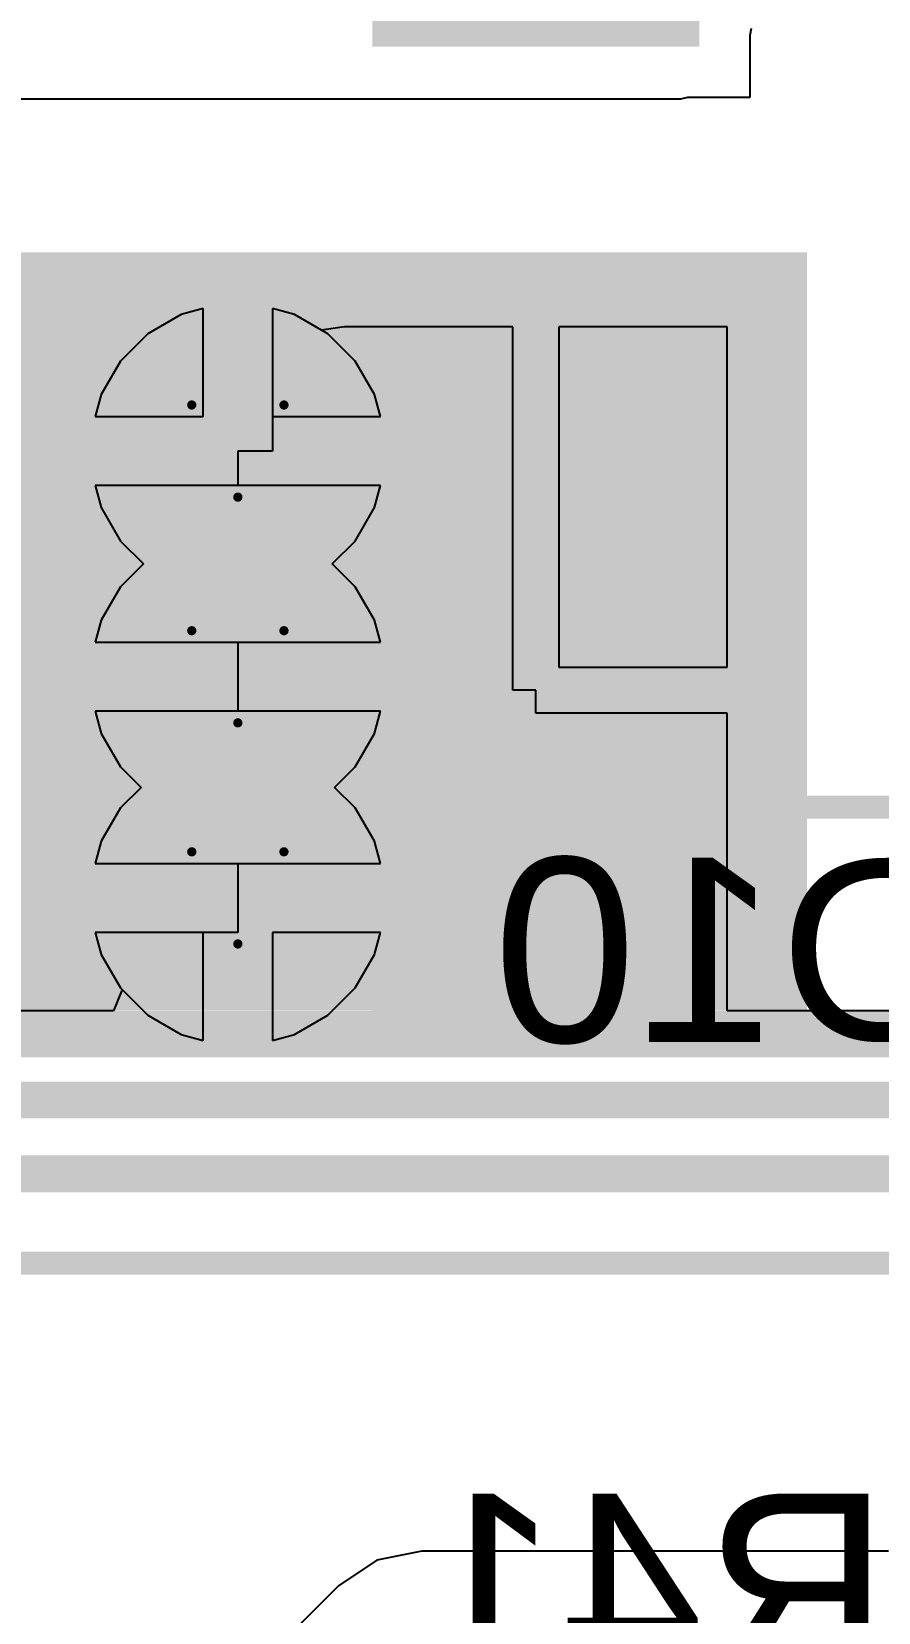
# Model space of a CAD drawing. Header units: inches. Extents: x -21 to 276, y -5 to 220.
# Drawn here: x 42.23 to 46.9, y 5.81 to 14.53 of the extents above; entities that cross this region are included whole.
import ezdxf

# ---------------------------------------------------------------- set-up
doc = ezdxf.new("R2010")
doc.units = ezdxf.units.IN
for name, color, linetype in [('Bottom Layer', 5, 'Continuous'), ('Bottom Overlay', 54, 'Continuous'), ('Bottom Solder', 6, 'Continuous'), ('Drill Drawing', 1, 'Continuous'), ('Ground', 16, 'Continuous'), ('Power + Signal', 76, 'Continuous'), ('Top Layer', 1, 'Continuous'), ('Top Overlay', 2, 'Continuous'), ('Top Paste', 8, 'Continuous'), ('Top Solder', 216, 'Continuous'), ('Via Holes', 16, 'Continuous')]:
    doc.layers.add(name, color=color, linetype=linetype)
doc.styles.add('Arial', font='', dxfattribs={"height": 0.2})
doc.styles.get('Arial').set_extended_font_data('Arial')

# ---------------------------------------------------------------- blocks, each defined once
blk = doc.blocks.new('DB128L_5_08_3P_BK_S_138')
at = {"layer": 'Top Overlay'}
blk.add_lwpolyline([(-7.6708, 5.1308, 0.127, 0.127, 0), (7.6708, 5.1308, 0.127, 0.127, 0)], format="xyseb", dxfattribs=at)
blk = doc.blocks.new('RVT1H680M0607_215')
at = {"layer": 'Top Layer'}
blk.add_hatch(color=1, dxfattribs=at).paths.add_polyline_path([(0.95, 0.8), (4.45, 0.8), (4.45, -0.8), (0.95, -0.8)])
at = {"layer": 'Top Paste'}
blk.add_hatch(color=8, dxfattribs=at).paths.add_polyline_path([(0.95, 0.8), (4.45, 0.8), (4.45, -0.8), (0.95, -0.8)])
at = {"layer": 'Top Solder'}
for points in [[(-4.5516, 0.9016), (-0.8484, 0.9016), (-0.8484, -0.9016), (-4.5516, -0.9016)], [(0.8484, 0.9016), (4.5516, 0.9016), (4.5516, -0.9016), (0.8484, -0.9016)]]:
    blk.add_hatch(color=216, dxfattribs=at).paths.add_polyline_path(points)
at = {"layer": 'Top Overlay'}
for points in [[(3.3452, 1.1684, 0.127, 0.127, 0), (3.3452, 3.3274, 0.127, 0.127, 0)], [(3.3452, -3.3274, 0.127, 0.127, 0), (3.3452, -1.1684, 0.127, 0.127, 0)]]:
    blk.add_lwpolyline(points, format="xyseb", dxfattribs=at)
for points in [[(3.3135, 1.1684, 0.0635, 0.0635, 1), (3.377, 1.1684, 0.0635, 0.0635, 1)], [(3.3135, -1.1684, 0.0635, 0.0635, 1), (3.377, -1.1684, 0.0635, 0.0635, 1)]]:
    blk.add_lwpolyline(points, format="xyseb", close=True, dxfattribs=at)

msp = doc.modelspace()

# ---------------------------------------------------------------- hatches: boundary and pattern name
at = {"layer": 'Bottom Layer'}
h = msp.add_hatch(color=5, dxfattribs=at)
edge = h.paths.add_edge_path()
edge.add_arc((43.3706, 12.2145), 0.3, 0, 360)
h = msp.add_hatch(color=5, dxfattribs=at)
edge = h.paths.add_edge_path()
edge.add_arc((43.3706, 10.9699), 0.3, 0, 360)
h = msp.add_hatch(color=5, dxfattribs=at)
edge = h.paths.add_edge_path()
edge.add_arc((43.3706, 9.7507), 0.3, 0, 360)
at = {"layer": 'Bottom Solder'}
h = msp.add_hatch(color=6, dxfattribs=at)
edge = h.paths.add_edge_path()
edge.add_arc((43.3706, 12.2145), 0.4016, 0, 360)
h = msp.add_hatch(color=6, dxfattribs=at)
edge = h.paths.add_edge_path()
edge.add_arc((43.3706, 10.9699), 0.4016, 0, 360)
h = msp.add_hatch(color=6, dxfattribs=at)
edge = h.paths.add_edge_path()
edge.add_arc((43.3706, 9.7507), 0.4016, 0, 360)
at = {"layer": 'Ground'}
h = msp.add_hatch(color=16, dxfattribs=at)
edge = h.paths.add_edge_path()
edge.add_arc((43.3706, 12.2145), 0.3, 0, 360)
h = msp.add_hatch(color=16, dxfattribs=at)
edge = h.paths.add_edge_path()
edge.add_arc((43.3706, 10.9699), 0.3, 0, 360)
h = msp.add_hatch(color=16, dxfattribs=at)
edge = h.paths.add_edge_path()
edge.add_arc((43.3706, 9.7507), 0.3, 0, 360)
at = {"layer": 'Power + Signal'}
h = msp.add_hatch(color=76, dxfattribs=at)
edge = h.paths.add_edge_path()
edge.add_arc((43.3706, 12.2145), 0.3, 0, 360)
h = msp.add_hatch(color=76, dxfattribs=at)
edge = h.paths.add_edge_path()
edge.add_arc((43.3706, 10.9699), 0.3, 0, 360)
h = msp.add_hatch(color=76, dxfattribs=at)
edge = h.paths.add_edge_path()
edge.add_arc((43.3706, 9.7507), 0.3, 0, 360)
at = {"layer": 'Top Layer'}
msp.add_hatch(color=1, dxfattribs=at).paths.add_polyline_path([(46.5074, 13.3096), (42.164, 13.3096), (42.164, 9.1281), (46.5074, 9.1281)])
h = msp.add_hatch(color=1, dxfattribs=at)
edge = h.paths.add_edge_path()
edge.add_arc((43.3706, 12.2145), 0.3, 0, 360)
h = msp.add_hatch(color=1, dxfattribs=at)
edge = h.paths.add_edge_path()
edge.add_arc((43.3706, 10.9699), 0.3, 0, 360)
h = msp.add_hatch(color=1, dxfattribs=at)
edge = h.paths.add_edge_path()
edge.add_arc((43.3706, 9.7507), 0.3, 0, 360)
at = {"layer": 'Top Solder'}
h = msp.add_hatch(color=216, dxfattribs=at)
edge = h.paths.add_edge_path()
edge.add_arc((43.3706, 12.2145), 0.4016, 0, 360)
h = msp.add_hatch(color=216, dxfattribs=at)
edge = h.paths.add_edge_path()
edge.add_arc((43.3706, 10.9699), 0.4016, 0, 360)
h = msp.add_hatch(color=216, dxfattribs=at)
edge = h.paths.add_edge_path()
edge.add_arc((43.3706, 9.7507), 0.4016, 0, 360)
at = {"layer": 'Via Holes'}
h = msp.add_hatch(color=7, dxfattribs=at)
edge = h.paths.add_edge_path()
edge.add_arc((43.3706, 12.2145), 0.15, 0, 360)
h = msp.add_hatch(color=7, dxfattribs=at)
edge = h.paths.add_edge_path()
edge.add_arc((43.3706, 10.9699), 0.15, 0, 360)
h = msp.add_hatch(color=7, dxfattribs=at)
edge = h.paths.add_edge_path()
edge.add_arc((43.3706, 9.7507), 0.15, 0, 360)

# ---------------------------------------------------------------- linework, layer by layer
at = {"layer": 'Bottom Layer'}
for p, q in [((43.1801, 13), (43.0587, 12.9674)), ((43.1801, 12.405), (43.1801, 13)), ((43.6825, 12.9674), (43.5611, 13)), ((43.5611, 13), (43.5611, 12.405)), ((43.0587, 12.9674), (42.8745, 12.8611)), ((43.8667, 12.8611), (43.6825, 12.9674)), ((42.8745, 12.8611), (42.724, 12.7106)), ((44.0172, 12.7106), (43.8667, 12.8611)), ((42.724, 12.7106), (42.6177, 12.5264)), ((44.1235, 12.5264), (44.0172, 12.7106)), ((42.6177, 12.5264), (42.5851, 12.405)), ((44.1561, 12.405), (44.1235, 12.5264)), ((42.5851, 12.405), (43.1801, 12.405)), ((43.5611, 12.405), (44.1561, 12.405)), ((44.1561, 12.024), (42.5851, 12.024)), ((42.5851, 12.024), (42.6177, 11.9026)), ((44.1235, 11.9026), (44.1561, 12.024)), ((42.6177, 11.9026), (42.724, 11.7184)), ((44.0172, 11.7184), (44.1235, 11.9026)), ((42.724, 11.7184), (42.8502, 11.5922)), ((43.891, 11.5922), (44.0172, 11.7184)), ((42.8502, 11.5922), (42.724, 11.466)), ((44.0172, 11.466), (43.891, 11.5922)), ((42.724, 11.466), (42.6177, 11.2818)), ((44.1235, 11.2818), (44.0172, 11.466)), ((42.6177, 11.2818), (42.5851, 11.1604)), ((44.1561, 11.1604), (44.1235, 11.2818)), ((42.5851, 11.1604), (44.1561, 11.1604)), ((44.1561, 10.7794), (42.5851, 10.7794)), ((42.5851, 10.7794), (42.6177, 10.658)), ((44.1235, 10.658), (44.1561, 10.7794)), ((42.6177, 10.658), (42.724, 10.4738)), ((44.0172, 10.4738), (44.1235, 10.658)), ((42.724, 10.4738), (42.8375, 10.3603)), ((43.9037, 10.3603), (44.0172, 10.4738)), ((42.8375, 10.3603), (42.724, 10.2468)), ((44.0172, 10.2468), (43.9037, 10.3603)), ((42.724, 10.2468), (42.6177, 10.0626)), ((44.1235, 10.0626), (44.0172, 10.2468)), ((42.6177, 10.0626), (42.5851, 9.9412)), ((44.1561, 9.9412), (44.1235, 10.0626)), ((42.5851, 9.9412), (44.1561, 9.9412)), ((43.1801, 9.5602), (42.5851, 9.5602)), ((42.5851, 9.5602), (42.6177, 9.4388)), ((43.1801, 8.9652), (43.1801, 9.5602)), ((44.1561, 9.5602), (43.5611, 9.5602)), ((43.5611, 9.5602), (43.5611, 8.9652)), ((44.1235, 9.4388), (44.1561, 9.5602)), ((42.6177, 9.4388), (42.724, 9.2546)), ((44.0172, 9.2546), (44.1235, 9.4388)), ((42.724, 9.2546), (42.8745, 9.1041)), ((43.8667, 9.1041), (44.0172, 9.2546)), ((42.8745, 9.1041), (43.0587, 8.9978)), ((43.6825, 8.9978), (43.8667, 9.1041)), ((43.0587, 8.9978), (43.1801, 8.9652)), ((43.5611, 8.9652), (43.6825, 8.9978)), ((44.3835, 6.1479), (44.1357, 6.0987)), ((46.9555, 6.1479), (44.3835, 6.1479)), ((44.1357, 6.0987), (43.9257, 5.9583)), ((43.9257, 5.9583), (43.28, 5.3126))]:
    msp.add_line(p, q, dxfattribs=at)
for points in [[(43.3706, 10.9699, 0.381, 0.381, 0), (43.3706, 12.2145, 0.381, 0.381, 0)], [(43.3706, 9.7507, 0.381, 0.381, 0), (43.3706, 10.9699, 0.381, 0.381, 0)]]:
    msp.add_lwpolyline(points, format="xyseb", dxfattribs=at)
for points in [[(43.2754, 12.2145, 0.1905, 0.1905, 1), (43.4659, 12.2145, 0.1905, 0.1905, 1)], [(43.2754, 10.9699, 0.1905, 0.1905, 1), (43.4659, 10.9699, 0.1905, 0.1905, 1)], [(43.2754, 10.9699, 0.1905, 0.1905, 1), (43.4659, 10.9699, 0.1905, 0.1905, 1)], [(43.2754, 9.7507, 0.1905, 0.1905, 1), (43.4659, 9.7507, 0.1905, 0.1905, 1)]]:
    msp.add_lwpolyline(points, format="xyseb", close=True, dxfattribs=at)
at = {"layer": 'Drill Drawing'}
for points in [[(43.1166, 12.4685, 0.0508, 0.0508, 0), (43.6246, 12.4685, 0.0508, 0.0508, 0)], [(43.1166, 12.4685, 0.0508, 0.0508, 0), (43.3706, 11.9605, 0.0508, 0.0508, 0)], [(43.3706, 11.9605, 0.0508, 0.0508, 0), (43.6246, 12.4685, 0.0508, 0.0508, 0)], [(43.1166, 11.2239, 0.0508, 0.0508, 0), (43.6246, 11.2239, 0.0508, 0.0508, 0)], [(43.1166, 11.2239, 0.0508, 0.0508, 0), (43.3706, 10.7159, 0.0508, 0.0508, 0)], [(43.3706, 10.7159, 0.0508, 0.0508, 0), (43.6246, 11.2239, 0.0508, 0.0508, 0)], [(43.1166, 10.0047, 0.0508, 0.0508, 0), (43.6246, 10.0047, 0.0508, 0.0508, 0)], [(43.1166, 10.0047, 0.0508, 0.0508, 0), (43.3706, 9.4967, 0.0508, 0.0508, 0)], [(43.3706, 9.4967, 0.0508, 0.0508, 0), (43.6246, 10.0047, 0.0508, 0.0508, 0)]]:
    msp.add_lwpolyline(points, format="xyseb", dxfattribs=at)
for points in [[(43.1039, 12.4685, 0.0254, 0.0254, 1), (43.1293, 12.4685, 0.0254, 0.0254, 1)], [(43.1039, 12.4685, 0.0254, 0.0254, 1), (43.1293, 12.4685, 0.0254, 0.0254, 1)], [(43.6119, 12.4685, 0.0254, 0.0254, 1), (43.6373, 12.4685, 0.0254, 0.0254, 1)], [(43.6119, 12.4685, 0.0254, 0.0254, 1), (43.6373, 12.4685, 0.0254, 0.0254, 1)], [(43.3579, 11.9605, 0.0254, 0.0254, 1), (43.3833, 11.9605, 0.0254, 0.0254, 1)], [(43.3579, 11.9605, 0.0254, 0.0254, 1), (43.3833, 11.9605, 0.0254, 0.0254, 1)], [(43.1039, 11.2239, 0.0254, 0.0254, 1), (43.1293, 11.2239, 0.0254, 0.0254, 1)], [(43.1039, 11.2239, 0.0254, 0.0254, 1), (43.1293, 11.2239, 0.0254, 0.0254, 1)], [(43.6119, 11.2239, 0.0254, 0.0254, 1), (43.6373, 11.2239, 0.0254, 0.0254, 1)], [(43.6119, 11.2239, 0.0254, 0.0254, 1), (43.6373, 11.2239, 0.0254, 0.0254, 1)], [(43.3579, 10.7159, 0.0254, 0.0254, 1), (43.3833, 10.7159, 0.0254, 0.0254, 1)], [(43.3579, 10.7159, 0.0254, 0.0254, 1), (43.3833, 10.7159, 0.0254, 0.0254, 1)], [(43.1039, 10.0047, 0.0254, 0.0254, 1), (43.1293, 10.0047, 0.0254, 0.0254, 1)], [(43.1039, 10.0047, 0.0254, 0.0254, 1), (43.1293, 10.0047, 0.0254, 0.0254, 1)], [(43.6119, 10.0047, 0.0254, 0.0254, 1), (43.6373, 10.0047, 0.0254, 0.0254, 1)], [(43.6119, 10.0047, 0.0254, 0.0254, 1), (43.6373, 10.0047, 0.0254, 0.0254, 1)], [(43.3579, 9.4967, 0.0254, 0.0254, 1), (43.3833, 9.4967, 0.0254, 0.0254, 1)], [(43.3579, 9.4967, 0.0254, 0.0254, 1), (43.3833, 9.4967, 0.0254, 0.0254, 1)]]:
    msp.add_lwpolyline(points, format="xyseb", close=True, dxfattribs=at)
at = {"layer": 'Ground'}
for p, q in [((43.1801, 13), (43.0587, 12.9674)), ((43.1801, 12.405), (43.1801, 13)), ((43.6825, 12.9674), (43.5611, 13)), ((43.5611, 13), (43.5611, 12.405)), ((43.0587, 12.9674), (42.8745, 12.8611)), ((43.8667, 12.8611), (43.6825, 12.9674)), ((42.8745, 12.8611), (42.724, 12.7106)), ((44.0172, 12.7106), (43.8667, 12.8611)), ((42.724, 12.7106), (42.6177, 12.5264)), ((44.1235, 12.5264), (44.0172, 12.7106)), ((42.6177, 12.5264), (42.5851, 12.405)), ((44.1561, 12.405), (44.1235, 12.5264)), ((42.5851, 12.405), (43.1801, 12.405)), ((43.5611, 12.405), (44.1561, 12.405)), ((44.1561, 12.024), (42.5851, 12.024)), ((42.5851, 12.024), (42.6177, 11.9026)), ((44.1235, 11.9026), (44.1561, 12.024)), ((42.6177, 11.9026), (42.724, 11.7184)), ((44.0172, 11.7184), (44.1235, 11.9026)), ((42.724, 11.7184), (42.8502, 11.5922)), ((43.891, 11.5922), (44.0172, 11.7184)), ((42.8502, 11.5922), (42.724, 11.466)), ((44.0172, 11.466), (43.891, 11.5922)), ((42.724, 11.466), (42.6177, 11.2818)), ((44.1235, 11.2818), (44.0172, 11.466)), ((42.6177, 11.2818), (42.5851, 11.1604)), ((44.1561, 11.1604), (44.1235, 11.2818)), ((42.5851, 11.1604), (44.1561, 11.1604)), ((44.1561, 10.7794), (42.5851, 10.7794)), ((42.5851, 10.7794), (42.6177, 10.658)), ((44.1235, 10.658), (44.1561, 10.7794)), ((42.6177, 10.658), (42.724, 10.4738)), ((44.0172, 10.4738), (44.1235, 10.658)), ((42.724, 10.4738), (42.8375, 10.3603)), ((43.9037, 10.3603), (44.0172, 10.4738)), ((42.8375, 10.3603), (42.724, 10.2468)), ((44.0172, 10.2468), (43.9037, 10.3603)), ((42.724, 10.2468), (42.6177, 10.0626)), ((44.1235, 10.0626), (44.0172, 10.2468)), ((42.6177, 10.0626), (42.5851, 9.9412)), ((44.1561, 9.9412), (44.1235, 10.0626)), ((42.5851, 9.9412), (44.1561, 9.9412)), ((43.1801, 9.5602), (42.5851, 9.5602)), ((42.5851, 9.5602), (42.6177, 9.4388)), ((43.1801, 8.9652), (43.1801, 9.5602)), ((44.1561, 9.5602), (43.5611, 9.5602)), ((43.5611, 9.5602), (43.5611, 8.9652)), ((44.1235, 9.4388), (44.1561, 9.5602)), ((42.6177, 9.4388), (42.724, 9.2546)), ((44.0172, 9.2546), (44.1235, 9.4388)), ((42.724, 9.2546), (42.8745, 9.1041)), ((43.8667, 9.1041), (44.0172, 9.2546)), ((42.8745, 9.1041), (43.0587, 8.9978)), ((43.6825, 8.9978), (43.8667, 9.1041)), ((43.0587, 8.9978), (43.1801, 8.9652)), ((43.5611, 8.9652), (43.6825, 8.9978))]:
    msp.add_line(p, q, dxfattribs=at)
at = {"layer": 'Power + Signal'}
for p, q in [((43.1801, 13), (43.0587, 12.9674)), ((43.1801, 12.405), (43.1801, 13)), ((43.6825, 12.9674), (43.5611, 13)), ((43.5611, 13), (43.5611, 12.405)), ((43.0587, 12.9674), (42.8745, 12.8611)), ((43.8667, 12.8611), (43.6825, 12.9674)), ((42.8745, 12.8611), (42.724, 12.7106)), ((44.0172, 12.7106), (43.8667, 12.8611)), ((42.724, 12.7106), (42.6177, 12.5264)), ((44.1235, 12.5264), (44.0172, 12.7106)), ((42.6177, 12.5264), (42.5851, 12.405)), ((44.1561, 12.405), (44.1235, 12.5264)), ((42.5851, 12.405), (43.1801, 12.405)), ((43.5611, 12.405), (44.1561, 12.405)), ((44.1561, 12.024), (42.5851, 12.024)), ((42.5851, 12.024), (42.6177, 11.9026)), ((44.1235, 11.9026), (44.1561, 12.024)), ((42.6177, 11.9026), (42.724, 11.7184)), ((44.0172, 11.7184), (44.1235, 11.9026)), ((42.724, 11.7184), (42.8502, 11.5922)), ((43.891, 11.5922), (44.0172, 11.7184)), ((42.8502, 11.5922), (42.724, 11.466)), ((44.0172, 11.466), (43.891, 11.5922)), ((42.724, 11.466), (42.6177, 11.2818)), ((44.1235, 11.2818), (44.0172, 11.466)), ((42.6177, 11.2818), (42.5851, 11.1604)), ((44.1561, 11.1604), (44.1235, 11.2818)), ((42.5851, 11.1604), (44.1561, 11.1604)), ((44.1561, 10.7794), (42.5851, 10.7794)), ((42.5851, 10.7794), (42.6177, 10.658)), ((44.1235, 10.658), (44.1561, 10.7794)), ((42.6177, 10.658), (42.724, 10.4738)), ((44.0172, 10.4738), (44.1235, 10.658)), ((42.724, 10.4738), (42.8375, 10.3603)), ((43.9037, 10.3603), (44.0172, 10.4738)), ((42.8375, 10.3603), (42.724, 10.2468)), ((44.0172, 10.2468), (43.9037, 10.3603)), ((42.724, 10.2468), (42.6177, 10.0626)), ((44.1235, 10.0626), (44.0172, 10.2468)), ((42.6177, 10.0626), (42.5851, 9.9412)), ((44.1561, 9.9412), (44.1235, 10.0626)), ((42.5851, 9.9412), (44.1561, 9.9412)), ((43.1801, 9.5602), (42.5851, 9.5602)), ((42.5851, 9.5602), (42.6177, 9.4388)), ((43.1801, 8.9652), (43.1801, 9.5602)), ((44.1561, 9.5602), (43.5611, 9.5602)), ((43.5611, 9.5602), (43.5611, 8.9652)), ((44.1235, 9.4388), (44.1561, 9.5602)), ((42.6177, 9.4388), (42.724, 9.2546)), ((44.0172, 9.2546), (44.1235, 9.4388)), ((42.724, 9.2546), (42.8745, 9.1041)), ((43.8667, 9.1041), (44.0172, 9.2546)), ((42.8745, 9.1041), (43.0587, 8.9978)), ((43.6825, 8.9978), (43.8667, 9.1041)), ((43.0587, 8.9978), (43.1801, 8.9652)), ((43.5611, 8.9652), (43.6825, 8.9978))]:
    msp.add_line(p, q, dxfattribs=at)
at = {"layer": 'Top Layer'}
for p, q in [((46.1934, 14.5085), (46.2008, 14.546)), ((46.1934, 14.165), (46.1934, 14.5085)), ((30.2395, 14.1575), (45.8124, 14.1575)), ((45.8124, 14.1575), (45.8499, 14.165)), ((45.8499, 14.165), (46.1934, 14.165)), ((43.1801, 13), (43.0587, 12.9674)), ((43.1801, 12.405), (43.1801, 13)), ((43.6825, 12.9674), (43.5611, 13)), ((43.5611, 13), (43.5611, 12.2145)), ((43.0587, 12.9674), (42.8745, 12.8611)), ((43.8314, 12.8815), (43.6825, 12.9674)), ((43.9584, 12.9), (43.8314, 12.8815)), ((44.8854, 12.9), (43.9584, 12.9)), ((43.9584, 12.9), (43.9584, 12.9)), ((43.9584, 12.9), (43.9584, 12.9)), ((44.8854, 10.896), (44.8854, 12.9)), ((46.0664, 12.9), (45.1394, 12.9)), ((45.1394, 12.9), (45.1394, 11.023)), ((46.0664, 11.023), (46.0664, 12.9)), ((42.8745, 12.8611), (42.724, 12.7106)), ((42.724, 12.7106), (42.6177, 12.5264)), ((42.6177, 12.5264), (42.5851, 12.405)), ((42.5851, 12.405), (43.1801, 12.405)), ((43.5611, 12.2145), (43.3706, 12.2145)), ((43.3706, 12.2145), (43.3706, 12.024)), ((43.3706, 12.024), (42.5851, 12.024)), ((42.5851, 12.024), (42.6177, 11.9026)), ((42.6177, 11.9026), (42.724, 11.7184)), ((42.724, 11.7184), (42.8502, 11.5922)), ((42.8502, 11.5922), (42.724, 11.466)), ((42.724, 11.466), (42.6177, 11.2818)), ((42.6177, 11.2818), (42.5851, 11.1604)), ((42.5851, 11.1604), (43.3706, 11.1604)), ((43.3706, 11.1604), (43.3706, 10.7794)), ((45.1394, 11.023), (46.0664, 11.023)), ((45.0124, 10.896), (44.8854, 10.896)), ((45.0124, 10.769), (45.0124, 10.896)), ((43.3706, 10.7794), (42.5851, 10.7794)), ((42.5851, 10.7794), (42.6177, 10.658)), ((46.0664, 10.769), (45.0124, 10.769)), ((46.0664, 9.1281), (46.0664, 10.769)), ((42.6177, 10.658), (42.724, 10.4738)), ((42.724, 10.4738), (42.8375, 10.3603)), ((42.8375, 10.3603), (42.724, 10.2468)), ((42.724, 10.2468), (42.6177, 10.0626)), ((42.6177, 10.0626), (42.5851, 9.9412)), ((42.5851, 9.9412), (43.3706, 9.9412)), ((43.3706, 9.9412), (43.3706, 9.5602)), ((43.3706, 9.5602), (42.5851, 9.5602)), ((42.5851, 9.5602), (42.6177, 9.4388)), ((42.6177, 9.4388), (42.724, 9.2546)), ((42.7332, 9.2454), (42.6846, 9.1281)), ((42.724, 9.2546), (42.7332, 9.2454)), ((42.6846, 9.1281), (40.4197, 9.1281)), ((58.1041, 9.1281), (46.0664, 9.1281))]:
    msp.add_line(p, q, dxfattribs=at)
for points in [[(27.9071, 8.636, 0.2032, 0.2032, 0), (58.3079, 8.636, 0.2032, 0.2032, 0)], [(28.0754, 8.2296, 0.2032, 0.2032, 0), (58.4762, 8.2296, 0.2032, 0.2032, 0)]]:
    msp.add_lwpolyline(points, format="xyseb", dxfattribs=at)
at = {"layer": 'Top Overlay'}
msp.add_lwpolyline([(32.5337, 8.9992, 0.254, 0.254, 0), (53.784, 8.9992, 0.254, 0.254, 0)], format="xyseb", dxfattribs=at)

# ---------------------------------------------------------------- block references
at = {"rotation": 270}
msp.add_blockref('RVT1H680M0607_215', (45.0124, 13.596), dxfattribs=at)
msp.add_blockref('DB128L_5_08_3P_BK_S_138', (48.8178, 2.6054))

# ---------------------------------------------------------------- texts
at = {"layer": 'Bottom Overlay', "style": 'Arial', "text_generation_flag": 2}
for s, p in [('D10', (47.3808, 8.9556)), ('R41', (46.9611, 5.4504))]:
    msp.add_text(s, height=1.016, dxfattribs=at).set_placement(p)

doc.saveas('drawing.dxf')
